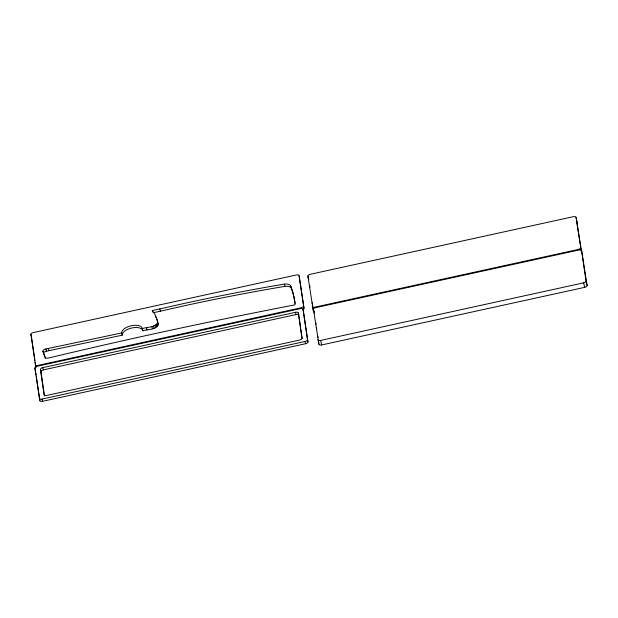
<?xml version="1.0" encoding="UTF-8"?>
<svg xmlns="http://www.w3.org/2000/svg" width="618" height="618" viewBox="0 0 618 618"><rect width="100%" height="100%" fill="white"/><g stroke="black" fill="none" stroke-linecap="round" stroke-linejoin="round"><path stroke-width="0.93" d="M158.123 325.192L157.66 322.102A103.121 49.517 -13.6 0 0 154.786 314.23L154.23 313.295A103.121 49.517 -13.6 0 0 152.298 310.599L185.122 303.229A1017.413 488.583 -13.6 0 1 278.069 285.176L284.427 284.102A7.571 3.638 -13.6 0 1 290.8 286.134L291.634 288.475A323.106 155.164 -13.6 0 1 295.056 304.821C212.924 320.734 131.093 338.177 49.749 357.76L48.652 357.992A3.329 1.599 -13.6 0 1 45.176 357.119L42.912 351.279A3.329 1.599 -13.6 0 1 45.925 348.954L121.676 332.94L121.831 331.642A10.568 5.075 -13.6 0 1 132.607 325.477A10.568 5.075 -13.6 0 1 142.294 328.513L142.828 330.846C147.238 329.108 160.077 330.027 157.66 322.102M43.507 353.071A3.329 1.599 -13.6 0 1 46.474 351.209L122.217 335.195L122.372 333.898A10.568 5.075 -13.6 0 1 133.148 327.725A10.568 5.075 -13.6 0 1 142.835 330.761L142.828 330.846M142.287 328.598C147.246 326.868 154.315 327.81 157.575 322.936M154.098 312.577L185.67 305.485A1017.413 488.583 -13.6 0 1 278.618 287.424L284.975 286.358A7.571 3.638 -13.6 0 1 291.348 288.39L292.183 290.723A323.106 155.164 -13.6 0 1 295.157 303.368M298.301 312.986L301.939 338.247A2.642 1.267 -13.6 0 1 299.537 340.078L46.829 395.412A2.642 1.267 -13.5 0 1 44.071 394.709L40.433 369.456A2.642 1.267 -13.6 0 1 42.827 367.625L295.535 312.291A2.642 1.267 -13.7 0 1 298.301 312.986L298.842 315.242M44.481 396.03L40.973 371.704A2.642 1.267 -13.6 0 1 43.376 369.881L296.084 314.547A2.642 1.267 -13.7 0 1 298.795 315.08M39.274 398.363A2.642 1.267 -13.6 0 0 42.032 399.058L305.06 341.468A2.642 1.267 -13.6 0 0 307.455 339.637L303.09 309.34A2.642 1.267 -13.6 0 0 300.333 308.645L37.304 366.235A2.642 1.267 -13.6 0 0 34.909 368.065L39.822 400.618A2.642 1.267 -13.6 0 0 42.58 401.314L305.609 343.716A2.642 1.267 -13.6 0 0 308.003 341.893L303.09 309.34M317.83 339.745A2.642 1.267 -13.6 0 0 320.587 340.441L583.608 282.843A2.642 1.267 -13.6 0 0 586.011 281.02L581.638 250.715A2.642 1.267 -13.6 0 0 578.881 250.02L315.86 307.617A2.642 1.267 -13.6 0 0 313.465 309.448L318.919 344.249A2.642 1.267 -13.6 0 0 321.677 344.944L584.698 287.347A2.642 1.267 -13.6 0 0 587.1 285.524L581.638 250.715M45.4 358.533L42.912 351.279M576.076 217.381L581.538 252.19L576.076 217.381A2.642 1.267 -13.6 0 0 573.319 216.686L310.298 274.292A2.642 1.267 -13.6 0 0 307.903 276.115L313.357 310.916A2.642 1.267 -13.6 0 0 314.238 311.642M586.011 281.02L587.1 285.524M583.608 282.843L584.698 287.347M307.903 276.115L308.768 279.715M313.465 309.448L314.33 313.048M320.587 340.441L321.677 344.944M36.076 367.386A2.642 1.267 -13.6 0 1 35.813 366.945L30.9 334.392A2.642 1.267 -13.6 0 1 33.302 332.569L296.323 274.979A2.642 1.267 -13.6 0 1 299.081 275.674L303.994 308.22A2.642 1.267 -13.6 0 1 302.573 309.734M299.081 275.674L303.994 308.22M307.455 339.637L308.003 341.893M305.06 341.468L305.609 343.716M290.8 286.134L291.348 288.39M295.535 312.291L296.084 314.547M284.427 284.102L284.975 286.358M159.846 308.907L160.386 311.155M157.065 323.809L157.613 326.065M156.176 324.666L156.725 326.914M152.298 310.599L152.661 312.105M154.963 325.439L155.504 327.687M153.503 326.08L154.044 328.328M151.904 326.543L152.445 328.791M146.489 327.71L147.038 329.958M121.676 332.94L122.217 335.195M48.328 348.405L48.868 350.661M45.925 348.954L46.474 351.209M42.827 367.625L43.376 369.881M40.433 369.456L40.973 371.704M30.9 334.392L31.263 335.898M34.909 368.065L36.138 375.049M42.032 399.058L42.58 401.314M315.783 322.472L316.053 324.365M316.462 327.208L316.733 329.1M317.691 335.728L317.961 337.621M318.37 340.464L318.919 344.249M309.672 285.354L309.942 287.246M312.129 302.395L312.399 304.288M312.808 307.131L313.357 310.916M298.981 316.177L299.382 318.981M299.653 320.858L300.595 327.401M300.866 329.278L302.21 338.633M34.855 360.317L31.448 336.648A2.642 1.267 -13.6 0 1 31.448 336.478M35.133 362.21L35.813 366.945M36.408 376.941L39.822 400.618M35.458 370.313A2.642 1.267 -13.6 0 1 35.496 369.966M303.199 311.039A2.642 1.267 -13.6 0 1 303.639 311.596M582.465 254.778A2.642 1.267 -13.6 0 1 582.735 255.219M576.903 221.453A2.642 1.267 -13.6 0 1 577.173 221.893M580.449 247.687A2.642 1.267 -13.6 0 1 578.046 249.51L315.026 307.107A2.642 1.267 -13.6 0 1 312.268 306.412M299.359 277.482A2.642 1.267 -13.6 0 1 299.63 277.915M157.459 321.314A103.121 49.517 -13.6 0 1 158.208 324.357M155.327 316.478A103.121 49.517 -13.6 0 1 155.844 317.42M156.74 319.344A103.121 49.517 -13.6 0 1 157.119 320.325M303.446 305.972A2.642 1.267 -13.6 0 1 301.051 307.795L38.03 365.392A2.642 1.267 -13.6 0 1 35.265 364.697"/></g></svg>
